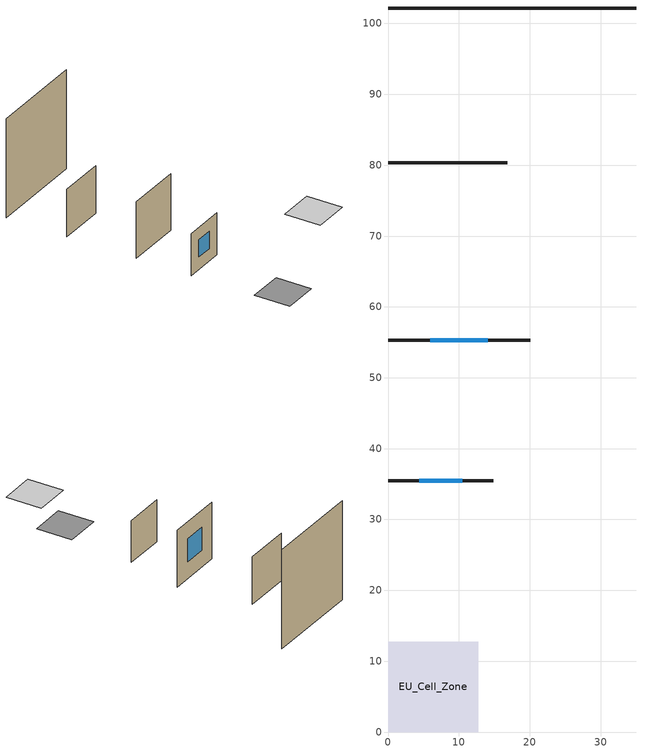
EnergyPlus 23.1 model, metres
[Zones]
EU_Cell_Zone
 floor othersidecoefficients (EU_ES.ME.AB.04.Gen.ReEx.001.001_floor_1_Construction): 0,0 12.72,0 12.72,12.72 0,12.72 z0
 wall outside (EU_ES.ME.AB.04.Gen.ReEx.001.001_wall_1_north_1_Construction): 0,35.43 14.87,35.43 z0:14.87
 wall outside (EU_ES.ME.AB.04.Gen.ReEx.001.001_wall_1_south_2_Construction): 20.07,55.3 0,55.3 z0:20.07
 wall othersidecoefficients (EU_ES.ME.AB.04.Gen.ReEx.001.001_wall_2_Construction): 16.82,80.37 0,80.37 z0:16.82
 wall othersidecoefficients (EU_ES.ME.AB.04.Gen.ReEx.001.001_thermal_bridge_Construction): 35.07,102.19 0,102.19 z0:35.07
 window (EU_ES.ME.AB.04.Gen.ReEx.001.001_window_north_1_Construction): 4.41,35.43 10.45,35.43 z4.41:10.45
 window (EU_ES.ME.AB.04.Gen.ReEx.001.001_window_south_2_Construction): 14.11,55.3 5.96,55.3 z5.96:14.11
 ceiling othersidecoefficients (EU_ES.ME.AB.04.Gen.ReEx.001.001_roof_1_Construction): 17.72,0 30.43,0 30.43,12.72 17.72,12.72 z20
[Building]
EU Step8 Campaign Cell: North Axis=0; Terrain=City; Solar Distribution=FullExterior
[Site:Location]
Madrid: Latitude=40.5; Longitude=-3.5; Time Zone=1; Elevation=609
[SizingPeriod:WeatherFileDays]
AnnualSizingPeriod: Begin Month=1; Begin Day of Month=1; End Month=12; End Day of Month=31; Use Weather File Daylight Saving Period=No; Use Weather File Rain and Snow Indicators=No
[MATERIAL]
EU_InternalMass_Material: Roughness=MediumRough; Thickness=0.1; Conductivity=1; Density=1800; Specific Heat=900; Thermal Absorptance=0.9; Solar Absorptance=0.7; Visible Absorptance=0.7
[MATERIAL:NOMASS] Roughness=MediumRough; Thermal Absorptance=0.9; Solar Absorptance=0.7; Visible Absorptance=0.7
Name | Thermal Resistance
EU_ES.ME.AB.04.Gen.ReEx.001.001_floor_1_NoMass | 0.617712
EU_ES.ME.AB.04.Gen.ReEx.001.001_roof_1_NoMass | 0.553367
EU_ES.ME.AB.04.Gen.ReEx.001.001_wall_1_north_1_NoMass; EU_ES.ME.AB.04.Gen.ReEx.001.001_wall_1_south_2_NoMass | 0.798846
EU_ES.ME.AB.04.Gen.ReEx.001.001_wall_2_NoMass | 0.510801
EU_ES.ME.AB.04.Gen.ReEx.001.001_thermal_bridge_NoMass | 7.0831
[WINDOWMATERIAL:SIMPLEGLAZINGSYSTEM] UFactor=5.36488; Solar Heat Gain Coefficient=0.85; Visible Transmittance=0.85
EU_ES.ME.AB.04.Gen.ReEx.001.001_window_north_1_SimpleGlazing; EU_ES.ME.AB.04.Gen.ReEx.001.001_window_south_2_SimpleGlazing
[CONSTRUCTION]
EU_ES.ME.AB.04.Gen.ReEx.001.001_floor_1_Construction: EU_ES.ME.AB.04.Gen.ReEx.001.001_floor_1_NoMass
EU_ES.ME.AB.04.Gen.ReEx.001.001_roof_1_Construction: EU_ES.ME.AB.04.Gen.ReEx.001.001_roof_1_NoMass
EU_ES.ME.AB.04.Gen.ReEx.001.001_wall_1_north_1_Construction: EU_ES.ME.AB.04.Gen.ReEx.001.001_wall_1_north_1_NoMass
EU_ES.ME.AB.04.Gen.ReEx.001.001_window_north_1_Construction: EU_ES.ME.AB.04.Gen.ReEx.001.001_window_north_1_SimpleGlazing
EU_ES.ME.AB.04.Gen.ReEx.001.001_wall_1_south_2_Construction: EU_ES.ME.AB.04.Gen.ReEx.001.001_wall_1_south_2_NoMass
EU_ES.ME.AB.04.Gen.ReEx.001.001_window_south_2_Construction: EU_ES.ME.AB.04.Gen.ReEx.001.001_window_south_2_SimpleGlazing
EU_ES.ME.AB.04.Gen.ReEx.001.001_wall_2_Construction: EU_ES.ME.AB.04.Gen.ReEx.001.001_wall_2_NoMass
EU_ES.ME.AB.04.Gen.ReEx.001.001_thermal_bridge_Construction: EU_ES.ME.AB.04.Gen.ReEx.001.001_thermal_bridge_NoMass
EU_InternalMass_Construction: EU_InternalMass_Material
[ZONE]
EU_Cell_Zone: Type=1; Multiplier=1; Ceiling Height=0.333886; Volume=5836.8; Floor Area=1942.38; Part of Total Floor Area=Yes
[INTERNALMASS]
EU_Cell_Zone_EU_InternalMass: Construction=EU_InternalMass_Construction; Zone or ZoneList=EU_Cell_Zone; Surface Area=1942.38
[SURFACEPROPERTY:OTHERSIDECOEFFICIENTS] Combined ConvectiveRadiative Film Coefficient=0; Constant Temperature=0; Constant Temperature Coefficient=0; Ground Temperature Coefficient=0; Wind Speed Coefficient=0; Sinusoidal Variation of Constant Temperature Coefficient=No; Period of Sinusoidal Variation=24; Previous Other Side Temperature Coefficient=0
Name | External DryBulb Temperature Coefficient | Zone Air Temperature Coefficient
EU_ES.ME.AB.04.Gen.ReEx.001.001_floor_1_b0.329815 | 0.329815 | 0.670185
EU_ES.ME.AB.04.Gen.ReEx.001.001_roof_1_b1; EU_ES.ME.AB.04.Gen.ReEx.001.001_wall_1_north_1_b1; EU_ES.ME.AB.04.Gen.ReEx.001.001_wall_1_south_2_b1; EU_ES.ME.AB.04.Gen.ReEx.001.001_wall_2_b1; EU_ES.ME.AB.04.Gen.ReEx.001.001_thermal_bridge_b1 | 1 | 0
[OTHEREQUIPMENT]
EU_Step8_InternalGain_es__ES.ME.AB.04.Gen.ReEx.001.001__f050_f050: Fuel Type=Electricity; Zone or ZoneList or Space or SpaceList=EU_Cell_Zone; Schedule=EU_Step8_GainSchedule_es__ES.ME.AB.04.Gen.ReEx.001.001__f050_f050; Design Level Calculation Method=Watts/Area; Power per Zone Floor Area=1; Fraction Latent=0; Fraction Radiant=0; Fraction Lost=0; Carbon Dioxide Generation Rate=0; EndUse Subcategory=EU_Step8_InternalGains
[ZONEVENTILATION:DESIGNFLOWRATE]
EU_ConstantAir_EU_Cell_Zone: Zone or ZoneList or Space or SpaceList=EU_Cell_Zone; Schedule=EU_AlwaysOn; Design Flow Rate Calculation Method=AirChanges/Hour; Air Changes per Hour=0.752966; Ventilation Type=Natural; Fan Pressure Rise=0; Fan Total Efficiency=1; Constant Term Coefficient=1; Temperature Term Coefficient=0; Velocity Term Coefficient=0; Velocity Squared Term Coefficient=0; Minimum Indoor Temperature=-100; Maximum Indoor Temperature=100; Delta Temperature=-100; Minimum Outdoor Temperature=-100; Maximum Outdoor Temperature=100; Maximum Wind Speed=40
[HVACTEMPLATE:THERMOSTAT]
EU_HeatOnly_EU_Cell_Zone: Constant Heating Setpoint=20; Constant Cooling Setpoint=50
[HVACTEMPLATE:ZONE:IDEALLOADSAIRSYSTEM]
EU_Cell_Zone: Template Thermostat=EU_HeatOnly_EU_Cell_Zone; System Availability Schedule=EU_AlwaysOn; Maximum Heating Supply Air Temperature=50; Minimum Cooling Supply Air Temperature=13; Maximum Heating Supply Air Humidity Ratio=0.0156; Minimum Cooling Supply Air Humidity Ratio=0.0077; Heating Limit=NoLimit; Cooling Limit=NoLimit; Heating Availability Schedule=EU_AlwaysOn; Cooling Availability Schedule=EU_CoolingOff; Dehumidification Control Type=ConstantSensibleHeatRatio; Cooling Sensible Heat Ratio=0.7; Dehumidification Setpoint=60; Humidification Control Type=None; Humidification Setpoint=30; Outdoor Air Method=None; Outdoor Air Flow Rate per Person=0.00944; Outdoor Air Flow Rate per Zone Floor Area=0; Outdoor Air Flow Rate per Zone=0; Demand Controlled Ventilation Type=None; Outdoor Air Economizer Type=NoEconomizer; Heat Recovery Type=None; Sensible Heat Recovery Effectiveness=0.7; Latent Heat Recovery Effectiveness=0.65
[SIZING:ZONE]
EU_Cell_Zone: Zone Cooling Design Supply Air Temperature Input Method=SupplyAirTemperature; Zone Cooling Design Supply Air Temperature=13; Zone Heating Design Supply Air Temperature Input Method=SupplyAirTemperature; Zone Heating Design Supply Air Temperature=50; Zone Cooling Design Supply Air Humidity Ratio=0.008; Zone Heating Design Supply Air Humidity Ratio=0.008; Cooling Design Air Flow Method=DesignDay; Cooling Design Air Flow Rate=0; Cooling Minimum Air Flow per Zone Floor Area=0.000762; Cooling Minimum Air Flow=0; Cooling Minimum Air Flow Fraction=0.2; Heating Design Air Flow Method=DesignDay; Heating Design Air Flow Rate=0; Heating Maximum Air Flow per Zone Floor Area=0.002032; Heating Maximum Air Flow=0.141576; Heating Maximum Air Flow Fraction=0.3; Account for Dedicated Outdoor Air System=No; Dedicated Outdoor Air System Control Strategy=NeutralSupplyAir; Dedicated Outdoor Air Low Setpoint Temperature for Design=autosize; Dedicated Outdoor Air High Setpoint Temperature for Design=autosize; Zone Load Sizing Method=Sensible Load Only No Latent Load; Zone Latent Cooling Design Supply Air Humidity Ratio Input Method=HumidityRatioDifference; Zone Cooling Design Supply Air Humidity Ratio Difference=0.005; Zone Latent Heating Design Supply Air Humidity Ratio Input Method=HumidityRatioDifference; Zone Humidification Design Supply Air Humidity Ratio Difference=0.005
[SCHEDULE:CONSTANT]
Name | Hourly Value
EU_AlwaysOn | 1
EU_CoolingOff | 0
[SCHEDULE:FILE]
EU_Step8_GainSchedule_es__ES.ME.AB.04.Gen.ReEx.001.001__f050_f050: File=C:\Users\o_iseri\Desktop\OpenUBEM\openubem\outputs\eu_certified_rerun_2026-08-28\rep3\schedules\es__ES.ME.AB.04.Gen.ReEx.001.001__f050.csv; Column Number=1; Rows to Skip at Top=0; Number of Hours of Data=8760; Column Separator=Comma; Interpolate to Timestep=No; Minutes per Item=60; Adjust Schedule for Daylight Savings=Yes
